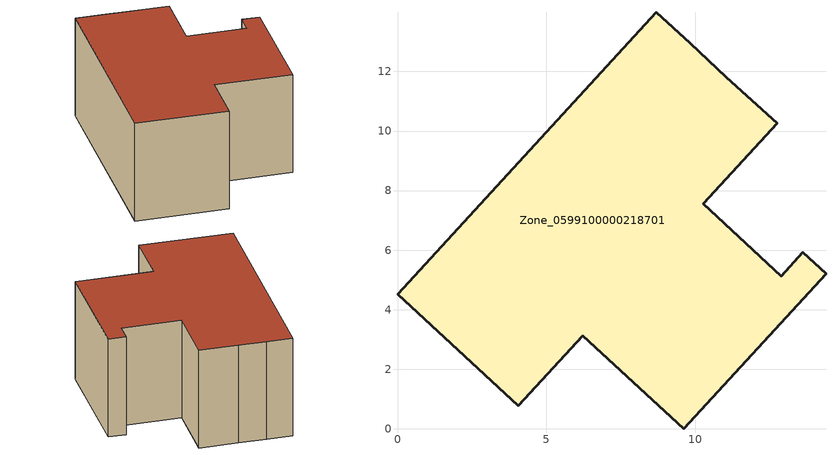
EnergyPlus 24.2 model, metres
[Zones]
Zone_0599100000218701
 floor ground (C_G): 9.83,12.95 11.03,11.81 12.75,10.26 10.26,7.55 12.89,5.13 13.61,5.92 14.39,5.2 9.62,0 6.23,3.13 4.06,0.77 0,4.52 8.69,13.99 z0
 wall outside (C_F): 11.03,11.81 9.83,12.95 8.69,13.99 0,4.52 4.06,0.77 6.23,3.13 9.62,0 14.39,5.2 13.61,5.92 12.89,5.13 10.26,7.55 12.75,10.26 11.03,11.81 z0:6.31
 roof outside (C_R): 9.83,12.95 8.69,13.99 0,4.52 4.06,0.77 6.23,3.13 9.62,0 14.39,5.2 13.61,5.92 12.89,5.13 10.26,7.55 12.75,10.26 11.03,11.81 z6.31
[BUILDING]
Pand.0599100000218701: North Axis=0; Terrain=City; Loads Convergence Tolerance Value=0.04; Temperature Convergence Tolerance Value=0.4; Solar Distribution=FullExterior; Maximum Number of Warmup Days=25; Minimum Number of Warmup Days=1
[Site:Location]
Rotterdam.The.Hague.AP_ZH_NLD Design_Conditions: Latitude=51.96; Longitude=4.45; Time Zone=1; Elevation=-4.5
[SITE:GROUNDTEMPERATURE:BUILDINGSURFACE]
18, 18, 18, 18, 18, 18, 18, 18, 18, 18, 18, 18
[MATERIAL] Thermal Absorptance=0.9; Solar Absorptance=0.7; Visible Absorptance=0.7
Name | Roughness | Thickness | Conductivity | Density | Specific Heat
G.TC.1975-1991 | MediumSmooth | 0.15 | 0.288461 | 540 | 1210
F.TC.1975-1991 | Rough | 0.3 | 0.230769 | 1920 | 840
R.TC.1975-1991 | MediumRough | 0.2 | 0.153846 | 1500 | 1000
[CONSTRUCTION]
C_G: G.TC.1975-1991
C_F: F.TC.1975-1991
C_R: R.TC.1975-1991
[ZONE]
Zone_0599100000218701: Type=1; Multiplier=1; Ceiling Height=Autocalculate; Volume=Autocalculate; Floor Area=autocalculate; Part of Total Floor Area=Yes
[ZONEINFILTRATION:DESIGNFLOWRATE]
Infil_Zone_0599100000218701: Zone or ZoneList or Space or SpaceList=Zone_0599100000218701; Schedule=AlwaysOn; Design Flow Rate Calculation Method=Flow/Area; Flow Rate per Floor Area=0.003; Constant Term Coefficient=1; Temperature Term Coefficient=0; Velocity Term Coefficient=0; Velocity Squared Term Coefficient=0
[HVACTEMPLATE:ZONE:IDEALLOADSAIRSYSTEM]
Zone_0599100000218701: Maximum Heating Supply Air Temperature=50; Minimum Cooling Supply Air Temperature=13; Maximum Heating Supply Air Humidity Ratio=0.0156; Minimum Cooling Supply Air Humidity Ratio=0.0077; Heating Limit=NoLimit; Cooling Limit=NoLimit; Dehumidification Control Type=ConstantSensibleHeatRatio; Cooling Sensible Heat Ratio=0.7; Dehumidification Setpoint=60; Humidification Control Type=None; Humidification Setpoint=30; Outdoor Air Method=None; Outdoor Air Flow Rate per Person=0.00944; Outdoor Air Flow Rate per Zone Floor Area=0; Outdoor Air Flow Rate per Zone=0; Demand Controlled Ventilation Type=None; Outdoor Air Economizer Type=NoEconomizer; Heat Recovery Type=None; Sensible Heat Recovery Effectiveness=0.7; Latent Heat Recovery Effectiveness=0.65
[ZONECONTROL:THERMOSTAT]
ThermostatControl_Zone_0599100000218701: Zone or ZoneList=Zone_0599100000218701; Control Type Schedule=DualSetpointControlType; Control 1=Thermostat_Zone_0599100000218701; Temperature Difference Between Cutout And Setpoint=0
[THERMOSTATSETPOINT:DUALSETPOINT]
Thermostat_Zone_0599100000218701: Heating Setpoint Temperature Schedule=HeatingSetpoint_Zone_0599100000218701; Cooling Setpoint Temperature Schedule=CoolingSetpoint_Zone_0599100000218701
[SCHEDULE:COMPACT]
HeatingSetpoint_Zone_0599100000218701: Through: 12/31, For: AllDays, Until: 24:00, 21
CoolingSetpoint_Zone_0599100000218701: Through: 12/31, For: AllDays, Until: 24:00, 24
DualSetpointControlType: Through: 12/31, For: AllDays, Until: 24:00, 4
AlwaysOn: Through: 12/31, For: AllDays, Until: 24:00, 1
